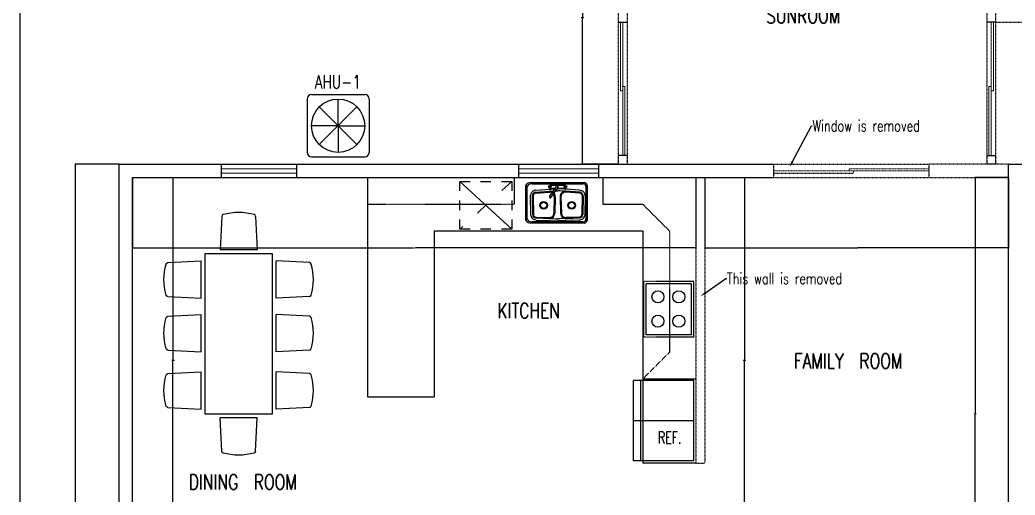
# Model space of a CAD drawing. Header units: inches. Extents: x 26998 to 46838, y -509 to 4343.
# Drawn here: x 31586.8 to 32035.3, y 3805.9 to 4019.9 of the extents above; entities that cross this region are included whole.
import ezdxf
from ezdxf import colors
from ezdxf.entities.mleader import LeaderData, LeaderLine
from ezdxf.math import Vec2, Vec3

# ---------------------------------------------------------------- set-up
doc = ezdxf.new("R2010")
doc.units = ezdxf.units.IN
doc.header["$LTSCALE"] = 0.5
doc.header["$MEASUREMENT"] = 0
for name, pattern in [('ACAD_ISO03W100', [30, 12, -18]), ('CENTER', [0.4, 0.25, -0.05, 0.05, -0.05]), ('DASHED2', [0.375, 0.25, -0.125]), ('HIDDEN', [0.375, 0.25, -0.125]), ('HIDDEN2', [0.1875, 0.125, -0.0625])]:
    doc.linetypes.add(name, pattern=pattern)
doc.layers.get('Defpoints').update_dxf_attribs({"color": 140})
for name, color, linetype in [('ARWALL', 7, 'HIDDEN'), ('BUILT-INS', 13, 'Continuous'), ('CABS', 23, 'Continuous'), ('Title Block', 7, 'Continuous')]:
    doc.layers.add(name, color=color, linetype=linetype)
doc.layers.add('TXT', color=4, linetype='Continuous', lineweight=9)
doc.styles.get("Standard").update_dxf_attribs({"font": 'romans.shx', "width": 0.75})
doc.dimstyles.get("Standard").update_dxf_attribs({"dimtxt": 0.18, "dimasz": 0.18, "dimexe": 0.18, "dimexo": 0.0625, "dimgap": 0.09, "dimtad": 0, "dimtih": 1, "dimtoh": 1, "dimdec": 4, "dimzin": 0, "dimdsep": 46, "dimtxsty": 'Standard', "dimcen": 0.09, "dimadec": 0, "dimazin": 0, "dimtfac": 1, "dimtdec": 4, "dimtofl": 0, "dimtmove": 0, "dimatfit": 3, "dimfxl": 1, "dimtolj": 1, "dimtzin": 0, "dimarcsym": 0})

# ---------------------------------------------------------------- blocks, each defined once
blk = doc.blocks.new('*D1160')
at = {"layer": 'Defpoints', "color": 0, "transparency": 16777216}
for p in [(31631.52, 3954.87), (31611.82, 3628.27), (31631.52, 3628.27)]:
    blk.add_point(p, dxfattribs=at)
at = {"layer": 'Title Block', "color": 0, "lineweight": -2, "transparency": 16777216}
for p, q in [((31631.46, 3954.87), (31611.64, 3954.87)), ((31611.82, 3954.69), (31611.82, 3791.75)), ((31611.82, 3628.45), (31611.82, 3791.39)), ((31631.46, 3628.27), (31611.64, 3628.27))]:
    blk.add_line(p, q, dxfattribs=at)
at = {"layer": 'Title Block', "color": 0, "transparency": 16777216}
for points in [[(31611.79, 3954.69), (31611.85, 3954.69), (31611.82, 3954.87)], [(31611.79, 3628.45), (31611.85, 3628.45), (31611.82, 3628.27)]]:
    blk.add_solid(points, dxfattribs=at)
at = {"layer": 'Title Block', "color": 0, "transparency": 16777216, "insert": (31611.82, 3791.57), "char_height": 0.18, "attachment_point": 5}
blk.add_mtext('\\A1;326.6000', dxfattribs=at)
blk = doc.blocks.new('*D1167')
at = {"layer": 'Defpoints', "color": 0, "transparency": 16777216}
for p in [(31856.52, 4086.87), (31840.32, 3954.87), (31856.52, 3954.87)]:
    blk.add_point(p, dxfattribs=at)
at = {"layer": 'Title Block', "color": 0, "lineweight": -2, "transparency": 16777216}
for p, q in [((31856.46, 4086.87), (31840.14, 4086.87)), ((31840.32, 4086.69), (31840.32, 4021.05)), ((31840.32, 3955.05), (31840.32, 4020.69)), ((31856.46, 3954.87), (31840.14, 3954.87))]:
    blk.add_line(p, q, dxfattribs=at)
at = {"layer": 'Title Block', "color": 0, "transparency": 16777216}
for points in [[(31840.29, 4086.69), (31840.35, 4086.69), (31840.32, 4086.87)], [(31840.29, 3955.05), (31840.35, 3955.05), (31840.32, 3954.87)]]:
    blk.add_solid(points, dxfattribs=at)
at = {"layer": 'Title Block', "color": 0, "transparency": 16777216, "insert": (31840.32, 4020.87), "char_height": 0.18, "attachment_point": 5}
blk.add_mtext('\\A1;132.0000', dxfattribs=at)
blk = doc.blocks.new('AE21A')
for p, q in [((0, 0.5), (0, 0.3)), ((0, 0.5), (0, 0.3)), ((0.2, 0.5), (0, 0.5)), ((0.2, 0.5), (0, 0.5)), ((0.6, 0.5), (0.4, 0.5)), ((0.6, 0.5), (0.4, 0.5)), ((1, 0.5), (0.8, 0.5)), ((1, 0.5), (0.8, 0.5)), ((1, 0.3), (1, 0.5)), ((1, 0.3), (1, 0.5)), ((0, 0.1), (0, -0.1)), ((0, 0.1), (0, -0.1)), ((1, -0.1), (1, 0.1)), ((1, -0.1), (1, 0.1)), ((0, -0.3), (0, -0.5)), ((0, -0.3), (0, -0.5)), ((1, -0.5), (1, -0.3)), ((1, -0.5), (1, -0.3)), ((0, -0.5), (0.2, -0.5)), ((0, -0.5), (0.2, -0.5)), ((0.4, -0.5), (0.6, -0.5)), ((0.4, -0.5), (0.6, -0.5)), ((0.8, -0.5), (1, -0.5)), ((0.8, -0.5), (1, -0.5))]:
    blk.add_line(p, q)
blk = doc.blocks.new('CHAIR4')
for p, q in [((-448.534042, 225.886409), (0, 248.313112)), ((0, 248.313112), (0, -248.313112)), ((-448.534042, -225.886409), (0, -248.313112))]:
    blk.add_line(p, q)
for centre, radius, start, end in [((267.140783, 0), 767.140783, 164.292464, 195.707536), ((-447.285602, 200.917601), 25, 92.862405, 164.292464), ((-447.285602, -200.917601), 25, 195.707536, 267.137595)]:
    blk.add_arc(centre, radius, start, end)
blk = doc.blocks.new('*D1168')
at = {"layer": 'Defpoints', "color": 0, "transparency": 16777216}
for p in [(31637.52, 3948.87), (31637.52, 3784.27), (31655.82, 3784.27)]:
    blk.add_point(p, dxfattribs=at)
at = {"layer": 'Title Block', "color": 0, "lineweight": -2, "transparency": 16777216}
for p, q in [((31637.58, 3948.87), (31656, 3948.87)), ((31655.82, 3948.69), (31655.82, 3866.75)), ((31655.82, 3784.45), (31655.82, 3866.39)), ((31637.58, 3784.27), (31656, 3784.27))]:
    blk.add_line(p, q, dxfattribs=at)
at = {"layer": 'Title Block', "color": 0, "transparency": 16777216}
for points in [[(31655.79, 3948.69), (31655.85, 3948.69), (31655.82, 3948.87)], [(31655.79, 3784.45), (31655.85, 3784.45), (31655.82, 3784.27)]]:
    blk.add_solid(points, dxfattribs=at)
at = {"layer": 'Title Block', "color": 0, "transparency": 16777216, "insert": (31655.82, 3866.57), "char_height": 0.18, "attachment_point": 5}
blk.add_mtext('\\A1;164.6000', dxfattribs=at)
blk = doc.blocks.new('*D1169')
at = {"layer": 'Defpoints', "color": 0, "transparency": 16777216}
for p in [(31637.52, 3948.87), (31891.52, 3948.87), (31637.52, 3917.17)]:
    blk.add_point(p, dxfattribs=at)
at = {"layer": 'Title Block', "color": 0, "lineweight": -2, "transparency": 16777216}
for p, q in [((31637.52, 3948.8), (31637.52, 3916.99)), ((31891.52, 3948.8), (31891.52, 3916.99)), ((31637.7, 3917.17), (31763.97, 3917.17)), ((31891.34, 3917.17), (31765.07, 3917.17))]:
    blk.add_line(p, q, dxfattribs=at)
at = {"layer": 'Title Block', "color": 0, "transparency": 16777216}
for points in [[(31637.7, 3917.2), (31637.7, 3917.14), (31637.52, 3917.17)], [(31891.34, 3917.2), (31891.34, 3917.14), (31891.52, 3917.17)]]:
    blk.add_solid(points, dxfattribs=at)
at = {"layer": 'Title Block', "color": 0, "transparency": 16777216, "insert": (31764.52, 3917.17), "char_height": 0.18, "attachment_point": 5}
blk.add_mtext('\\A1;254.0000', dxfattribs=at)
blk = doc.blocks.new('*D1170')
at = {"layer": 'Defpoints', "color": 0, "transparency": 16777216}
for p in [(31895.52, 3948.87), (32032.32, 3948.87), (32032.32, 3917.17)]:
    blk.add_point(p, dxfattribs=at)
at = {"layer": 'Title Block', "color": 0, "lineweight": -2, "transparency": 16777216}
for p, q in [((31895.52, 3948.8), (31895.52, 3916.99)), ((32032.32, 3948.8), (32032.32, 3916.99)), ((31895.7, 3917.17), (31963.38, 3917.17)), ((32032.14, 3917.17), (31964.47, 3917.17))]:
    blk.add_line(p, q, dxfattribs=at)
at = {"layer": 'Title Block', "color": 0, "transparency": 16777216}
for points in [[(31895.7, 3917.2), (31895.7, 3917.14), (31895.52, 3917.17)], [(32032.14, 3917.2), (32032.14, 3917.14), (32032.32, 3917.17)]]:
    blk.add_solid(points, dxfattribs=at)
at = {"layer": 'Title Block', "color": 0, "transparency": 16777216, "insert": (31963.92, 3917.17), "char_height": 0.18, "attachment_point": 5}
blk.add_mtext('\\A1;136.8000', dxfattribs=at)
blk = doc.blocks.new('*D1176')
at = {"layer": 'Defpoints', "color": 0, "transparency": 16777216}
for p in [(31909.02, 3948.87), (31913.32, 3948.87), (31909.02, 3784.27)]:
    blk.add_point(p, dxfattribs=at)
at = {"layer": 'Title Block', "color": 0, "lineweight": -2, "transparency": 16777216}
for p, q in [((31909.08, 3948.87), (31913.5, 3948.87)), ((31913.32, 3948.69), (31913.32, 3866.75)), ((31913.32, 3784.45), (31913.32, 3866.39)), ((31909.08, 3784.27), (31913.5, 3784.27))]:
    blk.add_line(p, q, dxfattribs=at)
at = {"layer": 'Title Block', "color": 0, "transparency": 16777216}
for points in [[(31913.29, 3948.69), (31913.35, 3948.69), (31913.32, 3948.87)], [(31913.29, 3784.45), (31913.35, 3784.45), (31913.32, 3784.27)]]:
    blk.add_solid(points, dxfattribs=at)
at = {"layer": 'Title Block', "color": 0, "transparency": 16777216, "insert": (31913.32, 3866.57), "char_height": 0.18, "attachment_point": 5}
blk.add_mtext('\\A1;164.6000', dxfattribs=at)
blk = doc.blocks.new('*D1177')
at = {"layer": 'Defpoints', "color": 0, "transparency": 16777216}
for p in [(32032.32, 3948.87), (32017.32, 3735.87), (32026.32, 3735.87)]:
    blk.add_point(p, dxfattribs=at)
at = {"layer": 'Title Block', "color": 0, "lineweight": -2, "transparency": 16777216}
for p, q in [((32032.26, 3948.87), (32017.14, 3948.87)), ((32017.32, 3948.69), (32017.32, 3842.55)), ((32017.32, 3736.05), (32017.32, 3842.19)), ((32026.26, 3735.87), (32017.14, 3735.87))]:
    blk.add_line(p, q, dxfattribs=at)
at = {"layer": 'Title Block', "color": 0, "transparency": 16777216}
for points in [[(32017.29, 3948.69), (32017.35, 3948.69), (32017.32, 3948.87)], [(32017.29, 3736.05), (32017.35, 3736.05), (32017.32, 3735.87)]]:
    blk.add_solid(points, dxfattribs=at)
at = {"layer": 'Title Block', "color": 0, "transparency": 16777216, "insert": (32017.32, 3842.37), "char_height": 0.18, "attachment_point": 5}
blk.add_mtext('\\A1;213.0000', dxfattribs=at)

msp = doc.modelspace()

# ---------------------------------------------------------------- linework, layer by layer
for p, q in [((31716.2486571, 3984.2258043), (31716.2486571, 3960.2258043)), ((31716.2486571, 3984.2258043), (31716.2486571, 3960.2258043)), ((31718.2486571, 3986.2258043), (31742.2486571, 3986.2258043)), ((31718.2486571, 3986.2258043), (31742.2486571, 3986.2258043)), ((31730.2486571, 3972.2258043), (31730.2486571, 3984.2258043)), ((31730.2486571, 3972.2258043), (31730.2486571, 3984.2258043)), ((31744.2486571, 3984.2258043), (31744.2486571, 3960.2258043)), ((31744.2486571, 3984.2258043), (31744.2486571, 3960.2258043)), ((31721.7633757, 3980.7110856), (31738.7339385, 3963.7405229)), ((31721.7633757, 3963.7405229), (31738.7339385, 3980.7110856)), ((31721.7633757, 3980.7110856), (31738.7339385, 3963.7405229)), ((31721.7633757, 3963.7405229), (31738.7339385, 3980.7110856)), ((31730.2486571, 3972.2258043), (31718.2486571, 3972.2258043)), ((31730.2486571, 3972.2258043), (31718.2486571, 3972.2258043)), ((31730.2486571, 3972.2258043), (31742.2486571, 3972.2258043)), ((31730.2486571, 3972.2258043), (31730.2486571, 3960.2258043)), ((31730.2486571, 3972.2258043), (31742.2486571, 3972.2258043)), ((31730.2486571, 3972.2258043), (31730.2486571, 3960.2258043)), ((31718.2486571, 3958.2258043), (31742.2486571, 3958.2258043)), ((31718.2486571, 3958.2258043), (31742.2486571, 3958.2258043)), ((32032.3218999, 3948.8657314), (32032.3218999, 3954.8657314))]:
    msp.add_line(p, q)
msp.add_circle((31730.2486571, 3972.2258043), 12)
msp.add_circle((31730.2486571, 3972.2258043), 12)
for centre, start, end in [((31718.2486571, 3984.2258043), 90, 180), ((31718.2486571, 3984.2258043), 90, 180), ((31742.2486571, 3984.2258043), 0, 90), ((31742.2486571, 3984.2258043), 0, 90), ((31718.2486571, 3960.2258043), 180, 270), ((31718.2486571, 3960.2258043), 180, 270), ((31742.2486571, 3960.2258043), 270, 0), ((31742.2486571, 3960.2258043), 270, 0)]:
    msp.add_arc(centre, 2, start, end)
at = {"layer": 'ARWALL', "color": 1, "ltscale": 0.05}
for p, q in [((31856.5218999, 4086.8657314), (31856.5218999, 3954.8657314)), ((32026.5218999, 4086.8657314), (32026.5218999, 3954.8657314)), ((31860.5218999, 4082.8657314), (31860.5218999, 3954.8657314)), ((32022.5218999, 4082.8657314), (32022.5218999, 3954.8657314)), ((32026.5218999, 4018.8657314), (32064.5218999, 4018.8657314)), ((31926.5218999, 3954.8657314), (31996.5218999, 3954.8657314)), ((32032.3218999, 3954.8657314), (31996.5218999, 3954.8657314)), ((31891.5218999, 3948.8657314), (31891.5218999, 3820.2657314)), ((31895.5218999, 3948.8657314), (31895.5218999, 3820.2657314)), ((31926.5218999, 3948.8657314), (31996.5218999, 3948.8657314)), ((31996.5218999, 3948.8657314), (32032.3218999, 3948.8657314))]:
    msp.add_line(p, q, dxfattribs=at)
at = {"layer": 'ARWALL', "color": 1, "linetype": 'HIDDEN2'}
for p, q in [((31926.5218999, 3950.8657314), (31962.5218999, 3950.8657314)), ((31891.5218999, 3820.2657314), (31895.5218999, 3820.2657314))]:
    msp.add_line(p, q, dxfattribs=at)
at = {"layer": 'BUILT-INS', "linetype": 'HIDDEN'}
for p, q in [((31809.5218999, 3948.8657314), (31809.5218999, 3936.8657314)), ((31849.5218999, 3948.8657314), (31849.5218999, 3936.8657314)), ((31743.5218999, 3936.8657314), (31809.5218999, 3936.8657314)), ((31849.5218999, 3936.8657314), (31867.5218999, 3936.8657314)), ((31867.5218999, 3936.8657314), (31879.5218999, 3924.8657314)), ((31879.5218999, 3924.8657314), (31879.5218999, 3870.1657314)), ((31867.9962051, 3877.0570233), (31867.9962051, 3902.0223749)), ((31890.4962051, 3902.0223749), (31867.9962051, 3902.0223749)), ((31890.4962051, 3877.0570233), (31890.4962051, 3902.0223749)), ((31890.4962051, 3877.0570233), (31867.9962051, 3877.0570233)), ((31867.5218999, 3858.1657314), (31879.5218999, 3870.1657314))]:
    msp.add_line(p, q, dxfattribs=at)
at = {"layer": 'BUILT-INS'}
for p, q in [((31815.4368743, 3944.8639352), (31814.9103743, 3945.3904352)), ((31814.9103743, 3929.5954352), (31814.9103743, 3945.3904352)), ((31814.9103743, 3929.5954352), (31814.9103743, 3945.3904352)), ((31815.4368743, 3944.8639352), (31814.9103743, 3945.3904352)), ((31815.4368743, 3930.1219352), (31815.4368743, 3944.8639352)), ((31815.4368743, 3930.1219352), (31815.4368743, 3944.8639352)), ((31817.1253743, 3946.6054352), (31841.2228743, 3946.6054352)), ((31817.6518743, 3946.0789352), (31817.1253743, 3946.6054352)), ((31817.6518743, 3946.0789352), (31817.1253743, 3946.6054352)), ((31817.1253743, 3946.6054352), (31841.2228743, 3946.6054352)), ((31817.6518743, 3946.0789352), (31817.1253743, 3946.6054352)), ((31817.6518743, 3946.0789352), (31817.1253743, 3946.6054352)), ((31817.6518743, 3946.0789352), (31840.6963743, 3946.0789352)), ((31817.6518743, 3946.0789352), (31840.6963743, 3946.0789352)), ((31819.2378195, 3943.2065148), (31818.6046506, 3943.0204003)), ((31819.2378195, 3943.2065148), (31818.6046506, 3943.0204003)), ((31819.1836985, 3942.2372866), (31825.455612, 3942.7180613)), ((31819.1836985, 3942.2372866), (31825.455612, 3942.7180613)), ((31819.2139537, 3941.8334182), (31819.1836985, 3942.2372866)), ((31819.2139537, 3941.8334182), (31819.1836985, 3942.2372866)), ((31819.2378195, 3943.2065148), (31821.4370902, 3943.3729633)), ((31819.2378195, 3943.2065148), (31821.4370902, 3943.3729633)), ((31821.4370902, 3943.3729633), (31823.3386332, 3943.5126251)), ((31821.4370902, 3943.3729633), (31823.3386332, 3943.5126251)), ((31823.3090666, 3942.1330906), (31824.9194098, 3942.2411519)), ((31823.3090666, 3942.1330906), (31824.9194098, 3942.2411519)), ((31823.3386332, 3943.5126251), (31824.9544836, 3943.6268894)), ((31823.3386332, 3943.5126251), (31824.9544836, 3943.6268894)), ((31824.9194098, 3942.2411519), (31825.4865661, 3942.3142455)), ((31824.9194098, 3942.2411519), (31825.4865661, 3942.3142455)), ((31824.9544836, 3943.6268894), (31826.2977236, 3943.7172206)), ((31824.9544836, 3943.6268894), (31826.2977236, 3943.7172206)), ((31825.455612, 3942.7180613), (31826.357824, 3942.72904)), ((31825.455612, 3942.7180613), (31826.357824, 3942.72904)), ((31825.4865661, 3942.3142455), (31825.455612, 3942.7180613)), ((31825.4865661, 3942.3142455), (31825.455612, 3942.7180613)), ((31825.5098283, 3940.3848521), (31828.7280924, 3944.8323892)), ((31825.5098283, 3940.3848521), (31828.7280924, 3944.8323892)), ((31832.6830797, 3945.3477691), (31825.6936771, 3945.3477691)), ((31825.6936771, 3944.1654987), (31828.2455264, 3944.1654987)), ((31825.6936771, 3944.1654987), (31828.2455264, 3944.1654987)), ((31826.165391, 3939.9104831), (31829.3836551, 3944.3580202)), ((31826.165391, 3939.9104831), (31829.3836551, 3944.3580202)), ((31826.2977236, 3943.7172206), (31827.3817547, 3943.7850954)), ((31826.2977236, 3943.7172206), (31827.3817547, 3943.7850954)), ((31826.357824, 3942.72904), (31827.4322161, 3942.7908787)), ((31826.357824, 3942.72904), (31827.4322161, 3942.7908787)), ((31827.3817547, 3943.7850954), (31828.2208029, 3943.8320146)), ((31827.3817547, 3943.7850954), (31828.2208029, 3943.8320146)), ((31827.4322161, 3942.7908787), (31828.2559934, 3942.8333599)), ((31827.4322161, 3942.7908787), (31828.2559934, 3942.8333599)), ((31828.2208029, 3943.8320146), (31828.860323, 3943.8229831)), ((31828.2208029, 3943.8320146), (31828.860323, 3943.8229831)), ((31828.2559934, 3942.8333599), (31828.8413026, 3942.8590264)), ((31828.2559934, 3942.8333599), (31828.8413026, 3942.8590264)), ((31828.8413026, 3942.8590264), (31829.2002898, 3942.8704191)), ((31828.8413026, 3942.8590264), (31829.2002898, 3942.8704191)), ((31828.860323, 3943.8229831), (31829.2546837, 3943.8229831)), ((31828.860323, 3943.8229831), (31829.2546837, 3943.8229831)), ((31829.6154002, 3943.8229831), (31829.2210395, 3943.8229831)), ((31829.6154002, 3943.8229831), (31829.2210395, 3943.8229831)), ((31829.2443454, 3944.1654987), (31832.6830797, 3944.1654987)), ((31829.6344214, 3942.8590264), (31829.2754343, 3942.8704191)), ((31829.6344214, 3942.8590264), (31829.2754343, 3942.8704191)), ((31830.2549203, 3943.8320146), (31829.6154002, 3943.8229831)), ((31830.2197307, 3942.8333599), (31829.6344214, 3942.8590264)), ((31831.0435079, 3942.7908787), (31830.2197307, 3942.8333599)), ((31831.0939693, 3943.7850954), (31830.2549203, 3943.8320146)), ((31832.1179, 3942.72904), (31831.0435079, 3942.7908787)), ((31832.1779996, 3943.7172206), (31831.0939693, 3943.7850954)), ((31832.8926367, 3942.7180613), (31832.1179, 3942.72904)), ((31833.5212404, 3943.6268894), (31832.1779996, 3943.7172206)), ((31832.8616825, 3942.3142455), (31832.8926367, 3942.7180613)), ((31833.4288389, 3942.2411519), (31832.8616825, 3942.3142455)), ((31839.1645501, 3942.2372866), (31832.8926367, 3942.7180613)), ((31835.0391821, 3942.1330906), (31833.4288389, 3942.2411519)), ((31835.1370908, 3943.5126251), (31833.5212404, 3943.6268894)), ((31837.0386338, 3943.3729633), (31835.1370908, 3943.5126251)), ((31839.2379045, 3943.2065148), (31837.0386338, 3943.3729633)), ((31839.134295, 3941.8334182), (31839.1645501, 3942.2372866)), ((31839.2379045, 3943.2065148), (31839.8710726, 3943.0204003)), ((31840.6963743, 3946.0789352), (31841.2228743, 3946.6054352)), ((31840.6963743, 3946.0789352), (31841.2228743, 3946.6054352)), ((31841.9113743, 3944.8639352), (31842.4378743, 3945.3904352)), ((31841.9113743, 3944.8639352), (31841.9113743, 3930.1219352)), ((31842.4378743, 3945.3904352), (31842.4378743, 3929.5954352)), ((31816.8434433, 3940.5736333), (31816.8673667, 3940.8788874)), ((31816.8434433, 3940.5736333), (31816.8673667, 3940.8788874)), ((31816.8434433, 3940.5736333), (31816.9987835, 3932.2546627)), ((31816.8434433, 3940.5736333), (31816.9987835, 3932.2546627)), ((31818.092729, 3940.5993419), (31817.6877995, 3940.5917805)), ((31818.092729, 3940.5993419), (31817.6877995, 3940.5917805)), ((31817.6877995, 3940.5917805), (31817.8431388, 3932.27281)), ((31817.6877995, 3940.5917805), (31817.8431388, 3932.27281)), ((31818.092729, 3940.5993419), (31818.2480684, 3932.2803705)), ((31818.092729, 3940.5993419), (31818.2480684, 3932.2803705)), ((31819.2139537, 3941.8334182), (31821.4115193, 3941.9980434)), ((31819.2139537, 3941.8334182), (31821.4115193, 3941.9980434)), ((31821.4115193, 3941.9980434), (31823.3090666, 3942.1330906)), ((31821.4115193, 3941.9980434), (31823.3090666, 3942.1330906)), ((31827.6655487, 3940.2386027), (31827.4580527, 3932.8134485)), ((31827.6655487, 3940.2386027), (31827.4580527, 3932.8134485)), ((31827.6655487, 3940.2386027), (31828.0703908, 3940.2272894)), ((31827.6655487, 3940.2386027), (31828.0703908, 3940.2272894)), ((31828.0703908, 3940.2272894), (31827.8628947, 3932.8021353)), ((31828.0703908, 3940.2272894), (31827.8628947, 3932.8021353)), ((31830.6826999, 3940.2386027), (31830.2778579, 3940.2272894)), ((31830.2778579, 3940.2272894), (31830.485354, 3932.8021353)), ((31830.6826999, 3940.2386027), (31830.890196, 3932.8134485)), ((31836.9367294, 3941.9980434), (31835.0391821, 3942.1330906)), ((31839.134295, 3941.8334182), (31836.9367294, 3941.9980434)), ((31840.2555197, 3940.5993419), (31840.1001803, 3932.2803705)), ((31840.2555197, 3940.5993419), (31840.6604492, 3940.5917805)), ((31840.6604492, 3940.5917805), (31840.5051098, 3932.27281)), ((31841.6322799, 3940.5736333), (31841.4769406, 3932.2546627)), ((31841.6322799, 3940.5736333), (31841.6083574, 3940.8788874)), ((31815.4368743, 3930.1219352), (31814.9103743, 3929.5954352)), ((31815.4368743, 3930.1219352), (31814.9103743, 3929.5954352)), ((31816.9987835, 3932.2546627), (31817.0602358, 3931.8688751)), ((31816.9987835, 3932.2546627), (31817.0602358, 3931.8688751)), ((31817.6518743, 3928.9069352), (31817.1253743, 3928.3804352)), ((31817.6518743, 3928.9069352), (31817.1253743, 3928.3804352)), ((31840.6963743, 3928.9069352), (31817.6518743, 3928.9069352)), ((31818.2480684, 3932.2803705), (31817.8431388, 3932.27281)), ((31818.2480684, 3932.2803705), (31817.8431388, 3932.27281)), ((31819.4846241, 3929.7132108), (31818.7811609, 3929.9178711)), ((31819.4846241, 3929.7132108), (31818.7811609, 3929.9178711)), ((31819.413306, 3931.0890654), (31819.3967893, 3930.6844024)), ((31819.413306, 3931.0890654), (31819.3967893, 3930.6844024)), ((31825.3347422, 3930.4420366), (31819.3967893, 3930.6844024)), ((31825.3347422, 3930.4420366), (31819.3967893, 3930.6844024)), ((31819.413306, 3931.0890654), (31825.3500933, 3930.8467475)), ((31819.413306, 3931.0890654), (31825.3500933, 3930.8467475)), ((31819.4846241, 3929.7132108), (31825.4253747, 3929.4707316)), ((31819.4846241, 3929.7132108), (31825.4253747, 3929.4707316)), ((31819.5242639, 3930.6844024), (31825.4622167, 3930.4420366)), ((31819.5242639, 3930.6844024), (31825.4622167, 3930.4420366)), ((31825.3512589, 3930.8466997), (31825.3347422, 3930.4420366)), ((31825.3512589, 3930.8466997), (31825.3347422, 3930.4420366)), ((31825.4253747, 3929.4707316), (31828.3095854, 3929.3696533)), ((31825.4253747, 3929.4707316), (31828.3095854, 3929.3696533)), ((31825.4622167, 3930.4420366), (31828.3266116, 3930.3416533)), ((31825.4622167, 3930.4420366), (31828.3266116, 3930.3416533)), ((31827.4580527, 3932.8134485), (31827.8628947, 3932.8021353)), ((31827.4580527, 3932.8134485), (31827.8628947, 3932.8021353)), ((31828.3095854, 3929.3696533), (31829.2378616, 3929.3696533)), ((31828.3095854, 3929.3696533), (31829.2378616, 3929.3696533)), ((31828.3266116, 3930.3416533), (31829.2378616, 3930.3416533)), ((31828.3266116, 3930.3416533), (31829.2378616, 3930.3416533)), ((31830.1491116, 3930.3416533), (31829.2378616, 3930.3416533)), ((31830.1491116, 3930.3416533), (31829.2378616, 3930.3416533)), ((31830.1661386, 3929.3696533), (31829.2378616, 3929.3696533)), ((31830.1661386, 3929.3696533), (31829.2378616, 3929.3696533)), ((31833.0135065, 3930.4420366), (31830.1491116, 3930.3416533)), ((31833.0503486, 3929.4707316), (31830.1661386, 3929.3696533)), ((31830.890196, 3932.8134485), (31830.485354, 3932.8021353)), ((31832.9969898, 3930.8466997), (31833.0135065, 3930.4420366)), ((31838.9349427, 3931.0890654), (31832.9981554, 3930.8467475)), ((31833.0135065, 3930.4420366), (31838.9514594, 3930.6844024)), ((31838.9514594, 3930.6844024), (31833.0135065, 3930.4420366)), ((31838.9911, 3929.7132108), (31833.0503486, 3929.4707316)), ((31838.9349427, 3931.0890654), (31838.9514594, 3930.6844024)), ((31838.9911, 3929.7132108), (31839.6945623, 3929.9178711)), ((31840.1001803, 3932.2803705), (31840.5051098, 3932.27281)), ((31840.6963743, 3928.9069352), (31841.2228743, 3928.3804352)), ((31841.4769406, 3932.2546627), (31841.4154883, 3931.8688751)), ((31841.9113743, 3930.1219352), (31842.4378743, 3929.5954352)), ((31841.2228743, 3928.3804352), (31817.1253743, 3928.3804352)), ((31868.9962051, 3878.0570233), (31868.9962051, 3901.0223749)), ((31889.4962051, 3901.0223749), (31868.9962051, 3901.0223749)), ((31889.4962051, 3878.0570233), (31889.4962051, 3901.0223749)), ((31889.4962051, 3878.0570233), (31868.9962051, 3878.0570233))]:
    msp.add_line(p, q, dxfattribs=at)
for centre, radius in [((31825.6936771, 3944.7566339), 0.5911352), ((31825.6936771, 3944.7566339), 0.5911352), ((31825.6936771, 3944.7566339), 0.3974158), ((31825.6936771, 3944.7566339), 0.3974158), ((31832.6830797, 3944.7566339), 0.5911352), ((31832.6830797, 3944.7566339), 0.3974158), ((31822.8328871, 3936.3660283), 1.72125), ((31822.8328871, 3936.3660283), 1.72125), ((31822.8328871, 3936.3660283), 1.4175), ((31822.8328871, 3936.3660283), 1.4175), ((31835.5153616, 3936.3660283), 1.72125), ((31835.5153616, 3936.3660283), 1.4175), ((31874.3652118, 3895.1540658), 2.7134894), ((31883.7748349, 3895.1540658), 2.7134894), ((31874.3652118, 3884.1822812), 2.7134894), ((31883.7748349, 3884.1822812), 2.7134894)]:
    msp.add_circle(centre, radius, dxfattribs=at)
for centre, radius, start, end in [((31817.0104888, 3944.188354), 2.4198099, 87.278741093, 150.213678819), ((31817.0104888, 3944.188354), 2.4198099, 87.278741093, 150.213678819), ((31817.5369888, 3943.661854), 2.4198099, 87.278741093, 150.213678819), ((31817.5369888, 3943.661854), 2.4198099, 87.278741093, 150.213678819), ((31819.2899381, 3940.6890315), 2.43, 106.380279, 175.518903), ((31819.2899381, 3940.6890315), 2.43, 106.380279, 175.518903), ((31819.3075168, 3940.6220259), 1.62, 94.383442, 181.069757), ((31819.3075168, 3940.6220259), 1.62, 94.383442, 181.069757), ((31825.6413393, 3940.295169), 2.43, 358.399288, 94.383442), ((31825.6413393, 3940.295169), 2.43, 358.399288, 94.383442), ((31825.6413393, 3940.295169), 2.025, 358.399288, 94.383442), ((31825.6413393, 3940.295169), 2.025, 358.399288, 94.383442), ((31829.0558737, 3944.5952047), 0.404595, 324.11027889, 144.11027889), ((31829.0558737, 3944.5952047), 0.404595, 324.11027889, 144.11027889), ((31832.7069094, 3940.295169), 2.43, 85.616558, 181.600712), ((31832.7069094, 3940.295169), 2.025, 85.616558, 181.600712), ((31839.0407319, 3940.6220259), 1.62, 358.930243, 85.616558), ((31839.1857851, 3940.6890315), 2.43, 4.481097, 73.619721), ((31840.6963743, 3944.8639352), 1.215, 0, 90), ((31841.2228743, 3945.3904352), 1.215, 0, 90), ((31819.3075168, 3940.6220259), 1.215, 94.383442, 181.069757), ((31819.3075168, 3940.6220259), 1.215, 94.383442, 181.069757), ((31825.8376096, 3940.1476676), 0.404595, 144.11027889, 324.11027889), ((31825.8376096, 3940.1476676), 0.404595, 144.11027889, 324.11027889), ((31839.0407319, 3940.6220259), 1.215, 358.930243, 85.616558), ((31817.0104888, 3930.7975163), 2.4198099, 209.786321181, 272.721258907), ((31817.0104888, 3930.7975163), 2.4198099, 209.786321181, 272.721258907), ((31817.5369888, 3931.3240163), 2.4198099, 209.786321181, 272.721258907), ((31817.5369888, 3931.3240163), 2.4198099, 209.786321181, 272.721258907), ((31817.5369888, 3931.3240163), 2.4198099, 209.786321181, 272.721258907), ((31817.5369888, 3931.3240163), 2.4198099, 209.786321181, 272.721258907), ((31819.4599814, 3932.2511311), 2.43, 189.050612, 253.778589), ((31819.4599814, 3932.2511311), 2.43, 189.050612, 253.778589), ((31819.4628569, 3932.3030546), 1.62, 181.069757, 267.662694), ((31819.4628569, 3932.3030546), 1.62, 181.069757, 267.662694), ((31819.4628569, 3932.3030546), 1.215, 181.069757, 267.662694), ((31819.4628569, 3932.3030546), 1.215, 181.069757, 267.662694), ((31825.4338432, 3932.8700149), 2.43, 267.662694, 358.399288), ((31825.4338432, 3932.8700149), 2.43, 267.662694, 358.399288), ((31825.4338432, 3932.8700149), 2.025, 267.662694, 358.399288), ((31825.4338432, 3932.8700149), 2.025, 267.662694, 358.399288), ((31828.2030485, 3931.9463119), 1.62, 267.662694, 270), ((31828.2030485, 3931.9463119), 1.62, 267.662694, 270), ((31830.1452001, 3931.9463119), 1.62, 270, 272.337306), ((31832.9144054, 3932.8700149), 2.43, 181.600712, 272.337306), ((31832.9144054, 3932.8700149), 2.025, 181.600712, 272.337306), ((31838.8853917, 3932.3030546), 1.215, 272.337306, 358.930243), ((31838.8853917, 3932.3030546), 1.62, 272.337306, 358.930243), ((31839.0157426, 3932.2511311), 2.43, 286.221411, 350.949388), ((31840.6963743, 3930.1219352), 1.215, 270, 0), ((31841.2228743, 3929.5954352), 1.215, 270, 0)]:
    msp.add_arc(centre, radius, start, end, dxfattribs=at)
msp.add_point((31829.1741243, 3944.7829352), dxfattribs=at)
msp.add_point((31829.1741243, 3944.7829352), dxfattribs=at)
msp.add_point((31829.1741243, 3944.7829352), dxfattribs=at)
msp.add_point((31829.1741243, 3944.7829352), dxfattribs=at)
msp.add_point((31829.1741243, 3944.7829352), dxfattribs=at)
msp.add_point((31829.1741243, 3944.7829352), dxfattribs=at)
at = {"layer": 'CABS'}
for p, q in [((31743.5218999, 3948.8657314), (31743.5218999, 3850.1657314)), ((31808.4710323, 3925.613158), (31785.1295323, 3947.159158)), ((31773.5218999, 3924.8657314), (31867.5218999, 3924.8657314)), ((31773.5218999, 3924.8657314), (31773.5218999, 3850.1657314)), ((31867.5218999, 3924.8657314), (31867.5218999, 3858.1657314)), ((31863.4190181, 3821.2657314), (31863.4190181, 3857.4576025)), ((31890.5218999, 3857.4576025), (31863.4190181, 3857.4576025)), ((31890.5218999, 3857.4576025), (31863.4190181, 3857.4576025)), ((31866.7226897, 3821.2657314), (31866.7226897, 3857.4576025)), ((31867.5218999, 3858.1657314), (31891.5218999, 3858.1657314)), ((31867.5218999, 3858.1657314), (31867.5218999, 3820.2657314)), ((31867.771777, 3821.2657314), (31867.771777, 3857.4576025)), ((31890.5218999, 3821.2657314), (31890.5218999, 3857.4576025)), ((31743.5218999, 3850.1657314), (31773.5218999, 3850.1657314)), ((31890.5218999, 3839.361667), (31863.4190181, 3839.361667)), ((31890.5218999, 3821.2657314), (31863.4190181, 3821.2657314)), ((31891.5218999, 3820.2657314), (31867.5218999, 3820.2657314))]:
    msp.add_line(p, q, dxfattribs=at)
at = {"layer": 'CABS', "linetype": 'ACAD_ISO03W100'}
msp.add_line((31808.4710323, 3947.159158), (31785.1295323, 3925.613158), dxfattribs=at)
at = {"layer": 'CABS'}
msp.add_lwpolyline([(31700.5733759, 3914.6197089), (31700.5733759, 3842.3647001), (31670.2812389, 3842.3647001), (31670.2812389, 3914.6197089)], close=True, dxfattribs=at)
at = {"layer": 'Title Block'}
for p, q in [((31586.8424456, 4291.6919129), (31586.8424456, 3165.2426914)), ((31856.5218999, 4018.8657314), (31860.5218999, 4018.8657314)), ((32026.5218999, 4018.8657314), (32022.5218999, 4018.8657314)), ((32022.5218999, 3958.8657314), (32026.5218999, 3958.8657314)), ((31631.5218999, 3954.8657314), (31926.5218999, 3954.8657314)), ((31631.5218999, 3628.2657314), (31631.5218999, 3954.8657314)), ((31677.5218999, 3954.8657314), (31677.5218999, 3948.8657314)), ((31711.5218999, 3954.8657314), (31711.5218999, 3948.8657314)), ((31811.5218999, 3954.8657314), (31811.5218999, 3948.8657314)), ((31847.5218999, 3954.8657314), (31847.5218999, 3948.8657314)), ((31856.5218999, 3954.8657314), (31860.5218999, 3954.8657314)), ((32026.5218999, 3954.8657314), (32022.5218999, 3954.8657314)), ((32032.3218999, 3954.8657314), (32284.3218999, 3954.8657314)), ((31637.5218999, 3948.8657314), (31926.5218999, 3948.8657314)), ((31637.5218999, 3636.2657314), (31637.5218999, 3948.8657314)), ((32032.3218999, 3771.8657314), (32032.3218999, 3948.8657314))]:
    msp.add_line(p, q, dxfattribs=at)
at = {"layer": 'Title Block', "color": 1, "linetype": 'DASHED2'}
for p, q in [((31860.5218999, 3958.8657314), (31856.5218999, 3958.8657314)), ((31856.5218999, 3958.8657314), (31856.5218999, 3954.8657314)), ((31860.5218999, 3958.8657314), (31860.5218999, 3954.8657314)), ((32022.5218999, 3958.8657314), (32022.5218999, 3954.8657314)), ((32026.5218999, 3958.8657314), (32026.5218999, 3954.8657314))]:
    msp.add_line(p, q, dxfattribs=at)
at = {"layer": 'Title Block', "color": 1, "linetype": 'CENTER'}
for p, q in [((32022.5218999, 3958.8657314), (32026.5218999, 3958.8657314)), ((31926.5218999, 3954.8657314), (31926.5218999, 3948.8657314)), ((31996.5218999, 3954.8657314), (31996.5218999, 3948.8657314))]:
    msp.add_line(p, q, dxfattribs=at)
at = {"layer": 'TXT'}
for p, q in [((31857.5218999, 3987.8657314), (31857.5218999, 4018.8657314)), ((31858.5218999, 3958.8657314), (31858.5218999, 4018.8657314)), ((32024.5218999, 3958.8657314), (32024.5218999, 4018.8657314)), ((32025.5218999, 3987.8657314), (32025.5218999, 4018.8657314)), ((31857.5218999, 3987.8657314), (31858.5218999, 3987.8657314)), ((31858.5218999, 3989.8657314), (31859.5218999, 3989.8657314)), ((31859.5218999, 3958.8657314), (31859.5218999, 3989.8657314)), ((32023.5218999, 3958.8657314), (32023.5218999, 3989.8657314)), ((32024.5218999, 3989.8657314), (32023.5218999, 3989.8657314)), ((32025.5218999, 3987.8657314), (32024.5218999, 3987.8657314)), ((31677.5218999, 3952.8657314), (31711.5218999, 3952.8657314)), ((31811.5218999, 3952.8657314), (31847.5218999, 3952.8657314)), ((31677.5218999, 3950.8657314), (31711.5218999, 3950.8657314)), ((31811.5218999, 3950.8657314), (31847.5218999, 3950.8657314))]:
    msp.add_line(p, q, dxfattribs=at)
at = {"layer": 'TXT', "color": 1, "linetype": 'CENTER'}
for p, q in [((31926.5218999, 3951.8657314), (31996.5218999, 3951.8657314)), ((31960.5218999, 3952.8657314), (31996.5218999, 3952.8657314)), ((31960.5218999, 3951.8657314), (31960.5218999, 3952.8657314)), ((31962.5218999, 3950.8657314), (31962.5218999, 3951.8657314))]:
    msp.add_line(p, q, dxfattribs=at)

# ---------------------------------------------------------------- block references
at = {"layer": 'CABS'}
for name, p, xscale, yscale, zscale, rotation in [('AE21A', (31785.1295323, 3936.386158), -23.3415, 21.546, 30.5235, 180), ('CHAIR4', (31685.4273074, 3916.3026054), 0.03365793000000001, 0.03365793000000001, 0.03365793000000001, 270), ('CHAIR4', (31668.5983424, 3902.9489741), -0.03365793000000001, 0.03365793000000001, 0.03365793000000001, 180), ('CHAIR4', (31702.2562724, 3902.9489741), 0.03365793000000001, 0.03365793000000001, 0.03365793000000001, 180), ('CHAIR4', (31668.5983424, 3878.7991439), -0.03365793000000001, 0.03365793000000001, 0.03365793000000001, 180), ('CHAIR4', (31702.2562724, 3878.7991439), 0.03365793000000001, 0.03365793000000001, 0.03365793000000001, 180), ('CHAIR4', (31668.5983424, 3852.986531), -0.03365793000000001, 0.03365793000000001, 0.03365793000000001, 180), ('CHAIR4', (31702.2562724, 3852.986531), 0.03365793000000001, 0.03365793000000001, 0.03365793000000001, 180), ('CHAIR4', (31685.4273074, 3840.6818036), -0.03365793000000001, 0.03365793000000001, 0.03365793000000001, 270)]:
    msp.add_blockref(name, p, dxfattribs=dict(at, xscale=xscale, yscale=yscale, zscale=zscale, rotation=rotation))

# ---------------------------------------------------------------- texts
at = {"char_height": 6.8007744, "attachment_point": 1}
for s, insert, width in [('\\A1;SUNROOM', (31923.144033, 4025.1657314), 110.476910075), ('\\A1;FAMILY  ROOM', (31935.644033, 3869.6657314), 110.476910075), ('\\A1;DINING  ROOM', (31662.9690781, 3815.1468243), 125.783948551)]:
    msp.add_mtext(s, dxfattribs=dict(at, insert=insert, width=width))
at = {"insert": (31719.6923207, 3995.0020035), "char_height": 6, "attachment_point": 1}
msp.add_mtext_dynamic_manual_height_columns('AHU-1', width=29.672303802, gutter_width=30, heights=[0], dxfattribs=at)
at = {"insert": (31802.0365011, 3892.2847578), "char_height": 6.8007744, "attachment_point": 1}
msp.add_mtext('\\A1;KITCHEN', dxfattribs=at)
at = {"layer": 'CABS', "width": 0.667387}
msp.add_text('REF.', height=5.44061952, dxfattribs=at).set_placement((31874.3616244, 3829.0711005))

# ---------------------------------------------------------------- dimensions: what is measured, and where the dimension line sits
at = {"layer": 'Title Block'}
for base, p1, p2, picture, middle in [((31840.3218999, 3954.8657314), (31856.5218999, 4086.8657314), (31856.5218999, 3954.8657314), '*D1167', (31840.3218999, 4020.8657314)), ((31611.8218999, 3628.2657314), (31631.5218999, 3954.8657314), (31631.5218999, 3628.2657314), '*D1160', (31611.8218999, 3791.5657314)), ((31655.8218999, 3784.2657314), (31637.5218999, 3948.8657314), (31637.5218999, 3784.2657314), '*D1168', (31655.8218999, 3866.5657314)), ((31913.3218999, 3948.8657314), (31909.0218999, 3784.2657314), (31909.0218999, 3948.8657314), '*D1176', (31913.3218999, 3866.5657314)), ((32017.3218999, 3735.8657314), (32032.3218999, 3948.8657314), (32026.3218999, 3735.8657314), '*D1177', (32017.3218999, 3842.3657314))]:
    dim = msp.add_linear_dim(base=base, p1=p1, p2=p2, angle=90, dimstyle='Standard', dxfattribs=at)
    dim.commit()
    dim.dimension.update_dxf_attribs({"geometry": picture, "text_midpoint": middle})
for base, p1, p2, picture, middle in [((31637.5218999, 3917.1657314), (31891.5218999, 3948.8657314), (31637.5218999, 3948.8657314), '*D1169', (31764.5218999, 3917.1657314)), ((32032.3218999, 3917.1657314), (31895.5218999, 3948.8657314), (32032.3218999, 3948.8657314), '*D1170', (31963.9218999, 3917.1657314))]:
    dim = msp.add_linear_dim(base=base, p1=p1, p2=p2, dimstyle='Standard', dxfattribs=at)
    dim.commit()
    dim.dimension.update_dxf_attribs({"geometry": picture, "text_midpoint": middle})

# ---------------------------------------------------------------- leaders
ml = msp.add_multileader_mtext('Standard')
ml.set_content('Window is removed', color=256)
ml.set_leader_properties()
ml.build(insert=Vec2(0, 0))
ml.multileader.update_dxf_attribs({"dogleg_length": 0.36, "arrow_head_size": 3})
ctx = ml.context
ctx.base_point, ctx.char_height, ctx.arrow_head_size, ctx.landing_gap_size, ctx.plane_origin = Vec3(31943.9400334, 3972.1456653), 5, 3, 0.09, Vec3(31933.6456255, 3953.4978579)
notes = []
notes.append((ctx, [(0, (1, 1, 0), (31943.5800334, 3972.1456653), (1, 0), 0.36, [(0, [(31933.6456255, 3953.4978579)], 0, [])])]))
ctx.mtext.insert, ctx.mtext.flow_direction = Vec3(31944.0300334, 3974.686593), 5
ml = msp.add_multileader_mtext('Standard')
ml.set_content('This wall is removed', color=256)
ml.set_leader_properties()
ml.build(insert=Vec2(0, 0))
ml.multileader.update_dxf_attribs({"dogleg_length": 0.36, "arrow_head_size": 3})
ctx = ml.context
ctx.base_point, ctx.char_height, ctx.arrow_head_size, ctx.landing_gap_size, ctx.plane_origin = Vec3(31905.3867969, 3903.3623551), 5, 3, 0.09, Vec3(31893.5267969, 3895.3623551)
notes.append((ctx, [(0, (1, 1, 0), (31905.0267969, 3903.3623551), (1, 0), 0.36, [(0, [(31893.5267969, 3895.3623551)], 0, [])])]))
ctx.mtext.insert, ctx.mtext.flow_direction = Vec3(31905.4767969, 3905.9032828), 5
for ctx, leaders in notes:
    for number, flags, end, landing, length, lines in leaders:
        leader = LeaderData()
        leader.index, (leader.has_last_leader_line, leader.has_dogleg_vector, leader.attachment_direction) = number, flags
        leader.last_leader_point, leader.dogleg_vector, leader.dogleg_length = Vec3(end), Vec3(landing), length
        for number, points, colour, breaks in lines:
            line = LeaderLine()
            line.index, line.vertices, line.color, line.breaks = number, Vec3.list(points), colors.encode_raw_color(colour), breaks
            leader.lines.append(line)
        ctx.leaders.append(leader)

doc.saveas('drawing.dxf')
